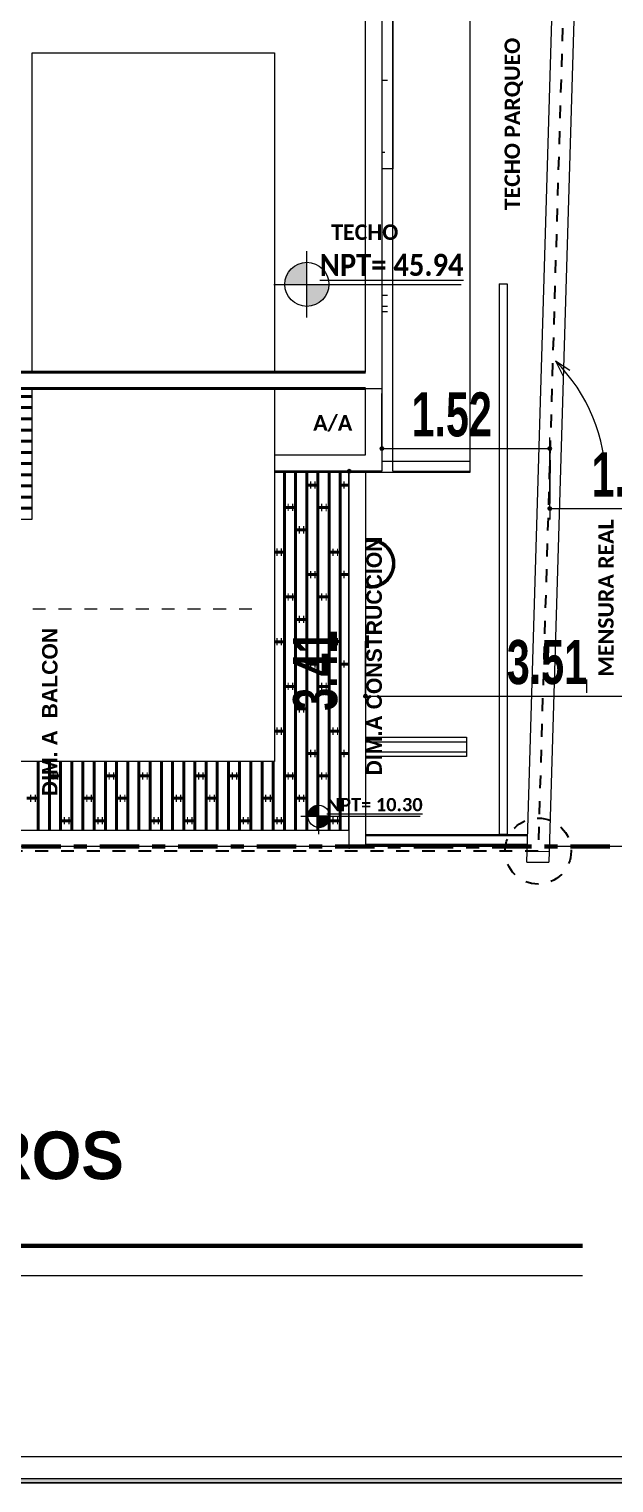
# Model space of a CAD drawing. Header units: metres. Extents: x -144 to 1000, y -717 to 29.
# Drawn here: x -46.54 to -42.01, y -589.13 to -577.85 of the extents above; entities that cross this region are included whole.
import ezdxf

# ---------------------------------------------------------------- set-up
doc = ezdxf.new("R2010")
doc.units = ezdxf.units.M
for name, pattern in [('Basculante', [0.11625, 0.075, -0.04125]), ('Dash Dot 3_16_', [0.595313, 0.357187, -0.119063, 0, -0.119063]), ('Elevado', [0.003969, 0.002381, -0.001587])]:
    doc.linetypes.add(name, pattern=pattern)
doc.layers.get('0').update_dxf_attribs({"color": 1})
for name, color, linetype, lineweight in [('A-ANNO-DIMS', 1, 'Continuous', 9), ('A-DETL', 1, 'Continuous', 9), ('A-DETL-THIN', 1, 'Continuous', 9), ('A-FLOR', 2, 'Continuous', 9), ('A-FLOR-PATT', 8, 'Continuous', 50), ('A-GLAZ', 1, 'Continuous', 9), ('A-WALL', 4, 'Continuous', 9), ('C-PRKG', 2, 'Continuous', 9), ('G-ANNO-DIMS', 1, 'Continuous', 9), ('G-ANNO-TEXT', 2, 'Continuous', 9), ('G-ANNO-TTLB', 3, 'Continuous', 18), ('G-IMPT', 1, 'Continuous', 9)]:
    doc.layers.add(name, color=color, linetype=linetype, lineweight=lineweight)
doc.styles.add('Arial Narrow_B_2', font='ARIALNB.TTF', dxfattribs={"width": 1.2, "height": 0.7})
doc.styles.add('Britannic Bold_B_1', font='', dxfattribs={"width": 0.7, "height": 0.4})
doc.styles.add('Britannic Bold_B_8', font='', dxfattribs={"height": 0.006})
doc.styles.add('Calibri_B_5', font='calibrib.ttf', dxfattribs={"height": 0.66})
doc.styles.add('Calibri_B_6', font='calibrib.ttf', dxfattribs={"width": 0.9})
doc.styles.add('Calibri_B_7', font='calibrib.ttf', dxfattribs={"width": 0.8, "height": 0.18})
doc.styles.get('Britannic Bold_B_1').set_extended_font_data('Britannic Bold', bold=True)
doc.styles.get('Britannic Bold_B_8').set_extended_font_data('Britannic Bold', bold=True)

# ---------------------------------------------------------------- blocks, each defined once
blk = doc.blocks.new('tarjeta de nathalie 00')
at = {"layer": 'G-IMPT', "lineweight": 9}
h = blk.add_hatch(color=3, dxfattribs=at)
h.paths.add_polyline_path([(-145.23888, -717.38489), (-145.21019, -717.38489), (-145.21019, -716.89355), (-145.21019, -716.79934), (-145.23888, -716.79934), (-145.23888, -716.89379)])
h.paths.add_polyline_path([(-145.20996, -716.7991), (-145.20996, -717.3851), (-145.2392, -717.3851), (-145.2392, -716.7991)])
h.paths.add_polyline_path([(-145.23902, -717.3868), (-145.20826, -717.3868), (-145.20826, -716.7974), (-145.2392, -716.7974), (-146.09866, -716.7974), (-146.09866, -717.3868)])
h.paths.add_polyline_path([(-145.20795, -716.79707), (-145.20795, -717.3871), (-146.09898, -717.3871), (-146.09898, -716.79707)])
at = {"layer": 'G-ANNO-TTLB', "color": 3}
for p, q in [((-145.20996, -717.3851), (-146.09696, -717.3851)), ((-146.09898, -717.3871), (-145.20795, -717.3871)), ((-146.09898, -717.38713), (-145.20795, -717.38713))]:
    blk.add_line(p, q, dxfattribs=at)
at = {"layer": 'G-ANNO-TTLB'}
blk.add_line((-145.23902, -717.3868), (-146.09866, -717.3868), dxfattribs=at)
blk = doc.blocks.new('tgitgigik')
at = {"layer": 'A-ANNO-DIMS', "lineweight": 25}
h = blk.add_hatch(color=256, dxfattribs=at)
edge = h.paths.add_edge_path()
edge.add_arc((-45.686, -617.971), 0.015, 0, 360)
h = blk.add_hatch(color=256, dxfattribs=at)
edge = h.paths.add_edge_path()
edge.add_arc((-44.162, -617.971), 0.015, 0, 360)
h = blk.add_hatch(color=256, dxfattribs=at)
edge = h.paths.add_edge_path()
edge.add_arc((-45.983, -618.177), 0.015, 0, 360)
h = blk.add_hatch(color=256, dxfattribs=at)
edge = h.paths.add_edge_path()
edge.add_arc((-44.162, -618.517), 0.015, 0, 360)
h = blk.add_hatch(color=256, dxfattribs=at)
edge = h.paths.add_edge_path()
edge.add_arc((-45.836, -620.22), 0.015, 0, 360)
h = blk.add_hatch(color=256, dxfattribs=at)
edge = h.paths.add_edge_path()
edge.add_arc((-45.983, -621.586), 0.015, 0, 360)
at = {"layer": 'G-ANNO-DIMS'}
h = blk.add_hatch(color=256, dxfattribs=at)
edge = h.paths.add_edge_path()
edge.add_line((-46.368, -616.48), (-46.568, -616.48))
edge.add_arc((-46.368, -616.48), 0.2, 90, 180, ccw=False)
edge.add_line((-46.368, -616.28), (-46.368, -616.48))
h = blk.add_hatch(color=256, dxfattribs=at)
edge = h.paths.add_edge_path()
edge.add_line((-46.368, -616.48), (-46.168, -616.48))
edge.add_arc((-46.368, -616.48), 0.2, 270, 360, ccw=False)
edge.add_line((-46.368, -616.68), (-46.368, -616.48))
h = blk.add_hatch(color=256, dxfattribs=at)
edge = h.paths.add_edge_path()
edge.add_arc((-46.259, -621.311), 0.1, 90, 180, ccw=False)
edge.add_line((-46.259, -621.211), (-46.259, -621.311))
edge.add_line((-46.259, -621.311), (-46.359, -621.311))
h = blk.add_hatch(color=256, dxfattribs=at)
edge = h.paths.add_edge_path()
edge.add_line((-46.259, -621.411), (-46.259, -621.311))
edge.add_line((-46.259, -621.311), (-46.159, -621.311))
edge.add_arc((-46.259, -621.311), 0.1, 270, 360, ccw=False)
at = {"layer": 'A-ANNO-DIMS'}
for p, q in [((-45.686, -617.971), (-45.686, -617.471)), ((-44.162, -617.971), (-44.162, -617.871)), ((-45.686, -617.971), (-44.162, -617.971)), ((-45.686, -617.971), (-45.686, -618.071)), ((-44.162, -617.971), (-44.162, -618.471)), ((-44.162, -618.517), (-44.162, -618.017)), ((-45.983, -618.177), (-46.483, -618.177)), ((-45.983, -621.586), (-45.983, -618.177)), ((-45.983, -618.177), (-45.883, -618.177)), ((-44.162, -618.517), (-42.417, -618.517)), ((-44.162, -618.517), (-44.162, -618.617)), ((-45.836, -620.22), (-45.836, -619.72)), ((-45.836, -620.22), (-42.325, -620.22)), ((-45.836, -620.22), (-45.836, -620.32)), ((-45.983, -621.586), (-46.483, -621.586)), ((-45.983, -621.586), (-45.883, -621.586))]:
    blk.add_line(p, q, dxfattribs=at)
at = {"layer": 'A-ANNO-DIMS', "lineweight": 25}
for centre in [(-45.686, -617.971), (-44.162, -617.971), (-45.983, -618.177), (-44.162, -618.517), (-45.836, -620.22), (-45.983, -621.586)]:
    blk.add_circle(centre, 0.015, dxfattribs=at)
at = {"layer": 'A-DETL', "linetype": 'Elevado', "lineweight": 35}
for p, q in [((-43.824, -606.664), (-44.268, -621.627)), ((-44.268, -621.627), (-73.248, -621.627))]:
    blk.add_line(p, q, dxfattribs=at)
at = {"layer": 'A-DETL'}
for p, q in [((-45.993, -618.177), (-45.913, -618.177)), ((-43.829, -620.069), (-43.829, -620.189)), ((-43.829, -620.069), (-43.829, -620.189)), ((-45.993, -621.586), (-45.913, -621.586))]:
    blk.add_line(p, q, dxfattribs=at)
at = {"layer": 'A-DETL', "linetype": 'Basculante', "lineweight": 35}
blk.add_line((-44.162, -618.077), (-44.162, -618.237), dxfattribs=at)
at = {"layer": 'A-DETL', "linetype": 'Basculante'}
blk.add_line((-65.012, -619.427), (-46.786, -619.427), dxfattribs=at)
at = {"layer": 'A-DETL', "linetype": 'Dash Dot 3_16_', "lineweight": 70}
blk.add_line((-42.191, -621.586), (-73.053, -621.586), dxfattribs=at)
at = {"layer": 'A-DETL', "linetype": 'Elevado', "lineweight": 35}
blk.add_circle((-44.268, -621.627), 0.3, dxfattribs=at)
at = {"layer": 'A-FLOR'}
for p, q in [((-45.836, -621.476), (-44.623, -621.476)), ((-44.549, -621.476), (-44.363, -621.476)), ((-45.836, -621.487), (-44.364, -621.487)), ((-44.367, -621.586), (-45.836, -621.586)), ((-40.933, -621.586), (-44.167, -621.586))]:
    blk.add_line(p, q, dxfattribs=at)
at = {"layer": 'A-FLOR-PATT', "transparency": 33554559}
for p, q in [((-57.086, -617.498), (-48.861, -617.498)), ((-57.086, -617.6), (-48.861, -617.6)), ((-57.086, -617.702), (-48.861, -617.702)), ((-57.086, -617.803), (-48.861, -617.803)), ((-57.086, -617.905), (-48.861, -617.905)), ((-57.086, -618.006), (-48.861, -618.006)), ((-52.636, -618.108), (-48.861, -618.108)), ((-52.636, -618.21), (-48.861, -618.21)), ((-52.636, -618.311), (-48.861, -618.311)), ((-46.572, -618.187), (-46.572, -621.436)), ((-46.47, -618.187), (-46.47, -621.436)), ((-46.369, -618.187), (-46.369, -621.436)), ((-46.369, -618.303), (-46.268, -618.303)), ((-46.338, -618.283), (-46.33, -618.283)), ((-46.298, -618.283), (-46.289, -618.283)), ((-46.267, -618.187), (-46.267, -621.436)), ((-46.165, -618.187), (-46.165, -621.436)), ((-46.064, -618.187), (-46.064, -621.436)), ((-46.064, -618.303), (-45.986, -618.303)), ((-46.034, -618.283), (-46.025, -618.283)), ((-45.993, -618.283), (-45.986, -618.283)), ((-52.636, -618.413), (-48.861, -618.413)), ((-46.338, -618.323), (-46.33, -618.323)), ((-46.298, -618.323), (-46.289, -618.323)), ((-46.034, -618.323), (-46.025, -618.323)), ((-45.993, -618.323), (-45.986, -618.323)), ((-52.636, -618.514), (-48.861, -618.514)), ((-46.572, -618.506), (-46.471, -618.506)), ((-46.541, -618.486), (-46.533, -618.486)), ((-46.541, -618.526), (-46.533, -618.526)), ((-46.501, -618.486), (-46.492, -618.486)), ((-46.501, -618.526), (-46.492, -618.526)), ((-46.267, -618.507), (-46.165, -618.507)), ((-46.237, -618.486), (-46.229, -618.486)), ((-46.237, -618.527), (-46.229, -618.527)), ((-46.196, -618.486), (-46.188, -618.486)), ((-46.196, -618.527), (-46.188, -618.527)), ((-46.47, -618.71), (-46.369, -618.71)), ((-46.44, -618.689), (-46.432, -618.689)), ((-46.4, -618.689), (-46.391, -618.689)), ((-46.44, -618.73), (-46.432, -618.73)), ((-46.4, -618.73), (-46.391, -618.73)), ((-46.661, -618.913), (-46.572, -618.913)), ((-46.643, -618.892), (-46.635, -618.892)), ((-46.643, -618.933), (-46.635, -618.933)), ((-46.603, -618.892), (-46.594, -618.892)), ((-46.603, -618.933), (-46.594, -618.933)), ((-46.166, -618.913), (-46.064, -618.913)), ((-46.135, -618.893), (-46.127, -618.893)), ((-46.135, -618.933), (-46.127, -618.933)), ((-46.094, -618.893), (-46.086, -618.893)), ((-46.094, -618.933), (-46.086, -618.933)), ((-46.338, -619.096), (-46.33, -619.096)), ((-46.298, -619.096), (-46.289, -619.096)), ((-46.034, -619.095), (-46.025, -619.095)), ((-45.993, -619.095), (-45.986, -619.095)), ((-46.369, -619.116), (-46.268, -619.116)), ((-46.338, -619.136), (-46.33, -619.136)), ((-46.298, -619.136), (-46.289, -619.136)), ((-46.064, -619.116), (-45.986, -619.116)), ((-46.034, -619.136), (-46.025, -619.136)), ((-45.993, -619.136), (-45.986, -619.136)), ((-46.572, -619.319), (-46.471, -619.319)), ((-46.541, -619.299), (-46.533, -619.299)), ((-46.541, -619.339), (-46.533, -619.339)), ((-46.501, -619.299), (-46.492, -619.299)), ((-46.501, -619.339), (-46.492, -619.339)), ((-46.267, -619.319), (-46.165, -619.319)), ((-46.237, -619.299), (-46.229, -619.299)), ((-46.237, -619.339), (-46.229, -619.339)), ((-46.196, -619.299), (-46.188, -619.299)), ((-46.196, -619.339), (-46.188, -619.339)), ((-46.44, -619.502), (-46.432, -619.502)), ((-46.4, -619.502), (-46.391, -619.502)), ((-46.47, -619.523), (-46.369, -619.523)), ((-46.44, -619.543), (-46.432, -619.543)), ((-46.4, -619.543), (-46.391, -619.543)), ((-46.661, -619.726), (-46.572, -619.726)), ((-46.643, -619.705), (-46.635, -619.705)), ((-46.643, -619.746), (-46.635, -619.746)), ((-46.603, -619.705), (-46.594, -619.705)), ((-46.603, -619.746), (-46.594, -619.746)), ((-46.166, -619.725), (-46.064, -619.725)), ((-46.135, -619.705), (-46.127, -619.705)), ((-46.135, -619.745), (-46.127, -619.745)), ((-46.094, -619.705), (-46.086, -619.705)), ((-46.094, -619.745), (-46.086, -619.745)), ((-46.369, -619.929), (-46.268, -619.929)), ((-46.338, -619.909), (-46.33, -619.909)), ((-46.338, -619.949), (-46.33, -619.949)), ((-46.298, -619.909), (-46.289, -619.909)), ((-46.298, -619.949), (-46.289, -619.949)), ((-46.064, -619.929), (-45.986, -619.929)), ((-46.034, -619.908), (-46.025, -619.908)), ((-46.034, -619.949), (-46.025, -619.949)), ((-45.993, -619.908), (-45.986, -619.908)), ((-45.993, -619.949), (-45.986, -619.949)), ((-46.572, -620.132), (-46.471, -620.132)), ((-46.541, -620.112), (-46.533, -620.112)), ((-46.541, -620.152), (-46.533, -620.152)), ((-46.501, -620.112), (-46.492, -620.112)), ((-46.501, -620.152), (-46.492, -620.152)), ((-46.267, -620.132), (-46.165, -620.132)), ((-46.237, -620.111), (-46.229, -620.111)), ((-46.237, -620.152), (-46.229, -620.152)), ((-46.196, -620.111), (-46.188, -620.111)), ((-46.196, -620.152), (-46.188, -620.152)), ((-46.47, -620.335), (-46.369, -620.335)), ((-46.44, -620.315), (-46.432, -620.315)), ((-46.44, -620.355), (-46.432, -620.355)), ((-46.4, -620.315), (-46.391, -620.315)), ((-46.4, -620.355), (-46.391, -620.355)), ((-46.661, -620.539), (-46.572, -620.539)), ((-46.643, -620.518), (-46.635, -620.518)), ((-46.643, -620.559), (-46.635, -620.559)), ((-46.603, -620.518), (-46.594, -620.518)), ((-46.603, -620.559), (-46.594, -620.559)), ((-46.166, -620.538), (-46.064, -620.538)), ((-46.135, -620.518), (-46.127, -620.518)), ((-46.135, -620.558), (-46.127, -620.558)), ((-46.094, -620.518), (-46.086, -620.518)), ((-46.094, -620.558), (-46.086, -620.558)), ((-48.807, -620.812), (-48.807, -621.436)), ((-48.705, -620.812), (-48.705, -621.436)), ((-48.604, -620.812), (-48.604, -621.436)), ((-48.502, -620.812), (-48.502, -621.436)), ((-48.401, -620.812), (-48.401, -621.436)), ((-48.299, -620.812), (-48.299, -621.436)), ((-48.197, -620.812), (-48.197, -621.436)), ((-48.096, -620.812), (-48.096, -621.436)), ((-47.994, -620.812), (-47.994, -621.436)), ((-47.893, -620.812), (-47.893, -621.436)), ((-47.791, -620.812), (-47.791, -621.436)), ((-47.689, -620.812), (-47.689, -621.436)), ((-47.588, -620.812), (-47.588, -621.436)), ((-47.486, -620.812), (-47.486, -621.436)), ((-47.385, -620.812), (-47.385, -621.436)), ((-47.283, -620.812), (-47.283, -621.436)), ((-47.181, -620.812), (-47.181, -621.436)), ((-47.08, -620.812), (-47.08, -621.436)), ((-46.978, -620.812), (-46.978, -621.436)), ((-46.877, -620.812), (-46.877, -621.436)), ((-46.775, -620.812), (-46.775, -621.436)), ((-46.673, -620.812), (-46.673, -621.436)), ((-46.369, -620.741), (-46.268, -620.741)), ((-46.338, -620.721), (-46.33, -620.721)), ((-46.338, -620.761), (-46.33, -620.761)), ((-46.298, -620.721), (-46.289, -620.721)), ((-46.298, -620.761), (-46.289, -620.761)), ((-46.064, -620.742), (-45.986, -620.742)), ((-46.034, -620.721), (-46.025, -620.721)), ((-46.034, -620.762), (-46.025, -620.762)), ((-45.993, -620.721), (-45.986, -620.721)), ((-45.993, -620.762), (-45.986, -620.762)), ((-48.705, -620.945), (-48.604, -620.945)), ((-48.675, -620.924), (-48.667, -620.924)), ((-48.635, -620.924), (-48.626, -620.924)), ((-48.198, -620.945), (-48.096, -620.945)), ((-48.167, -620.925), (-48.159, -620.925)), ((-48.126, -620.925), (-48.118, -620.925)), ((-47.893, -620.945), (-47.791, -620.945)), ((-47.863, -620.924), (-47.854, -620.924)), ((-47.822, -620.924), (-47.814, -620.924)), ((-47.385, -620.945), (-47.284, -620.945)), ((-47.354, -620.925), (-47.346, -620.925)), ((-47.314, -620.925), (-47.305, -620.925)), ((-47.08, -620.945), (-46.978, -620.945)), ((-47.05, -620.924), (-47.041, -620.924)), ((-47.009, -620.924), (-47.001, -620.924)), ((-46.572, -620.945), (-46.471, -620.945)), ((-46.541, -620.925), (-46.533, -620.925)), ((-46.501, -620.925), (-46.492, -620.925)), ((-46.267, -620.945), (-46.165, -620.945)), ((-46.237, -620.924), (-46.229, -620.924)), ((-46.196, -620.924), (-46.188, -620.924)), ((-48.675, -620.965), (-48.667, -620.965)), ((-48.635, -620.965), (-48.626, -620.965)), ((-48.167, -620.965), (-48.159, -620.965)), ((-48.126, -620.965), (-48.118, -620.965)), ((-47.863, -620.965), (-47.854, -620.965)), ((-47.822, -620.965), (-47.814, -620.965)), ((-47.354, -620.965), (-47.346, -620.965)), ((-47.314, -620.965), (-47.305, -620.965)), ((-47.05, -620.965), (-47.041, -620.965)), ((-47.009, -620.965), (-47.001, -620.965)), ((-46.541, -620.965), (-46.533, -620.965)), ((-46.501, -620.965), (-46.492, -620.965)), ((-46.237, -620.965), (-46.229, -620.965)), ((-46.196, -620.965), (-46.188, -620.965)), ((-48.909, -621.148), (-48.807, -621.148)), ((-48.879, -621.127), (-48.87, -621.127)), ((-48.879, -621.168), (-48.87, -621.168)), ((-48.838, -621.127), (-48.83, -621.127)), ((-48.838, -621.168), (-48.83, -621.168)), ((-48.401, -621.148), (-48.3, -621.148)), ((-48.37, -621.128), (-48.362, -621.128)), ((-48.37, -621.168), (-48.362, -621.168)), ((-48.33, -621.128), (-48.321, -621.128)), ((-48.33, -621.168), (-48.321, -621.168)), ((-48.096, -621.148), (-47.994, -621.148)), ((-48.066, -621.127), (-48.057, -621.127)), ((-48.066, -621.168), (-48.057, -621.168)), ((-48.025, -621.127), (-48.017, -621.127)), ((-48.025, -621.168), (-48.017, -621.168)), ((-47.588, -621.148), (-47.487, -621.148)), ((-47.557, -621.128), (-47.549, -621.128)), ((-47.557, -621.168), (-47.549, -621.168)), ((-47.517, -621.128), (-47.508, -621.128)), ((-47.517, -621.168), (-47.508, -621.168)), ((-47.283, -621.148), (-47.181, -621.148)), ((-47.253, -621.127), (-47.245, -621.127)), ((-47.253, -621.168), (-47.245, -621.168)), ((-47.212, -621.127), (-47.204, -621.127)), ((-47.212, -621.168), (-47.204, -621.168)), ((-46.776, -621.148), (-46.674, -621.148)), ((-46.745, -621.128), (-46.736, -621.128)), ((-46.745, -621.168), (-46.736, -621.168)), ((-46.704, -621.128), (-46.696, -621.128)), ((-46.704, -621.168), (-46.696, -621.168)), ((-46.47, -621.148), (-46.369, -621.148)), ((-46.44, -621.127), (-46.432, -621.127)), ((-46.44, -621.168), (-46.432, -621.168)), ((-46.4, -621.127), (-46.391, -621.127)), ((-46.4, -621.168), (-46.391, -621.168)), ((-48.604, -621.351), (-48.503, -621.351)), ((-48.573, -621.331), (-48.565, -621.331)), ((-48.533, -621.331), (-48.524, -621.331)), ((-48.299, -621.351), (-48.197, -621.351)), ((-48.269, -621.331), (-48.261, -621.331)), ((-48.228, -621.331), (-48.22, -621.331)), ((-47.792, -621.351), (-47.69, -621.351)), ((-47.761, -621.331), (-47.752, -621.331)), ((-47.72, -621.331), (-47.712, -621.331)), ((-47.486, -621.351), (-47.385, -621.351)), ((-47.456, -621.331), (-47.448, -621.331)), ((-47.416, -621.331), (-47.407, -621.331)), ((-46.979, -621.351), (-46.877, -621.351)), ((-46.948, -621.331), (-46.939, -621.331)), ((-46.907, -621.331), (-46.899, -621.331)), ((-46.673, -621.351), (-46.572, -621.351)), ((-46.643, -621.331), (-46.635, -621.331)), ((-46.603, -621.331), (-46.594, -621.331)), ((-46.166, -621.351), (-46.064, -621.351)), ((-46.135, -621.331), (-46.127, -621.331)), ((-46.094, -621.331), (-46.086, -621.331)), ((-48.573, -621.371), (-48.565, -621.371)), ((-48.533, -621.371), (-48.524, -621.371)), ((-48.269, -621.371), (-48.261, -621.371)), ((-48.228, -621.371), (-48.22, -621.371)), ((-47.761, -621.371), (-47.752, -621.371)), ((-47.72, -621.371), (-47.712, -621.371)), ((-47.456, -621.371), (-47.448, -621.371)), ((-47.416, -621.371), (-47.407, -621.371)), ((-46.948, -621.371), (-46.939, -621.371)), ((-46.907, -621.371), (-46.899, -621.371)), ((-46.643, -621.371), (-46.635, -621.371)), ((-46.603, -621.371), (-46.594, -621.371)), ((-46.135, -621.371), (-46.127, -621.371)), ((-46.094, -621.371), (-46.086, -621.371)), ((-45.836, -621.574), (-44.366, -621.574))]:
    blk.add_line(p, q, dxfattribs=at)
at = {"layer": 'A-GLAZ'}
for p, q in [((-45.686, -614.627), (-45.636, -614.627)), ((-45.686, -614.627), (-45.636, -614.627)), ((-45.686, -614.627), (-45.636, -614.627)), ((-45.686, -614.627), (-45.636, -614.627)), ((-45.686, -614.627), (-45.636, -614.627)), ((-45.686, -616.577), (-45.636, -616.577)), ((-45.686, -616.679), (-45.636, -616.679)), ((-45.686, -616.679), (-45.636, -616.679)), ((-45.686, -616.679), (-45.636, -616.679)), ((-45.686, -616.679), (-45.636, -616.679)), ((-45.686, -616.727), (-45.636, -616.727)), ((-45.686, -616.727), (-45.636, -616.727)), ((-45.686, -616.727), (-45.636, -616.727)), ((-45.686, -616.727), (-45.636, -616.727)), ((-45.686, -616.727), (-45.636, -616.727)), ((-45.686, -616.727), (-45.636, -616.727))]:
    blk.add_line(p, q, dxfattribs=at)
at = {"layer": 'A-WALL'}
for p, q in [((-44.371, -621.727), (-43.881, -605.22)), ((-43.681, -605.226), (-44.171, -621.727)), ((-45.586, -618.177), (-45.586, -611.977)), ((-44.886, -618.177), (-44.886, -611.977)), ((-45.836, -617.277), (-45.836, -612.777)), ((-45.686, -612.777), (-45.686, -618.177)), ((-45.586, -612.777), (-45.586, -615.431)), ((-48.861, -614.377), (-46.661, -614.377)), ((-48.861, -617.277), (-48.861, -614.377)), ((-46.661, -614.377), (-46.661, -617.277)), ((-45.686, -615.281), (-45.661, -615.281)), ((-45.586, -615.431), (-45.686, -615.431)), ((-45.586, -618.087), (-45.586, -615.431)), ((-48.861, -618.612), (-48.861, -617.427)), ((-46.661, -617.427), (-46.661, -620.812)), ((-45.836, -618.027), (-45.836, -617.427)), ((-45.836, -617.427), (-45.686, -617.427)), ((-46.661, -618.027), (-45.836, -618.027)), ((-45.686, -618.177), (-46.661, -618.177)), ((-45.686, -618.087), (-44.886, -618.087)), ((-45.586, -618.177), (-44.886, -618.177)), ((-44.886, -618.187), (-44.886, -618.087)), ((-46.661, -618.187), (-44.886, -618.187)), ((-45.986, -621.436), (-45.986, -618.187)), ((-45.836, -618.187), (-45.836, -621.586)), ((-62.812, -618.612), (-48.861, -618.612)), ((-46.661, -620.812), (-65.012, -620.812)), ((-57.436, -621.436), (-45.986, -621.436)), ((-45.836, -621.586), (-71.499, -621.586)), ((-44.371, -621.727), (-44.171, -621.727)), ((-44.368, -621.624), (-44.168, -621.63))]:
    blk.add_line(p, q, dxfattribs=at)
at = {"layer": 'A-WALL', "lineweight": 50}
for p, q in [((-49.136, -617.277), (-45.836, -617.277)), ((-45.836, -617.427), (-49.136, -617.427))]:
    blk.add_line(p, q, dxfattribs=at)
at = {"layer": 'C-PRKG'}
for p, q in [((-44.623, -616.476), (-44.549, -616.476)), ((-44.623, -616.476), (-44.623, -621.476)), ((-44.549, -616.476), (-44.549, -621.476)), ((-45.836, -620.593), (-44.919, -620.593)), ((-45.836, -620.635), (-44.919, -620.635)), ((-44.919, -620.593), (-44.919, -620.635)), ((-44.919, -620.635), (-44.919, -620.725)), ((-45.836, -620.725), (-44.919, -620.725)), ((-44.919, -620.768), (-45.836, -620.768)), ((-44.919, -620.725), (-44.919, -620.768)), ((-44.549, -621.476), (-44.623, -621.476))]:
    blk.add_line(p, q, dxfattribs=at)
at = {"layer": 'C-PRKG', "lineweight": 15}
blk.add_line((-45.836, -621.476), (-44.623, -621.476), dxfattribs=at)
blk.add_arc((-45.788, -619.016), 0.22, 257.2375, 102.7625, dxfattribs=at)
at = {"layer": 'C-PRKG'}
for radius, start, end in [(0.21, 0, 103.3499), (0.2, 255.9274, 104.0726), (0.22, 0, 102.6401), (0.21, 256.6501, 0), (0.22, 257.3599, 0)]:
    blk.add_arc((-45.788, -619.016), radius, start, end, dxfattribs=at)
at = {"layer": 'G-ANNO-DIMS'}
for p, q in [((-46.368, -616.78), (-46.368, -616.18)), ((-46.668, -616.48), (-44.968, -616.48)), ((-46.259, -621.474), (-46.259, -621.158)), ((-46.259, -621.311), (-46.259, -621.211)), ((-46.421, -621.311), (-45.338, -621.311)), ((-46.359, -621.311), (-46.259, -621.311)), ((-46.159, -621.311), (-46.259, -621.311)), ((-46.259, -621.311), (-46.259, -621.411))]:
    blk.add_line(p, q, dxfattribs=at)
for centre, radius in [((-46.368, -616.48), 0.2), ((-46.259, -621.311), 0.1)]:
    blk.add_circle(centre, radius, dxfattribs=at)
for start, end in [(90, 180), (270, 0)]:
    blk.add_arc((-46.259, -621.311), 0.1, start, end, dxfattribs=at)
at = {"layer": 'G-ANNO-TEXT'}
for q in [(-43.98, -617.26), (-44.039, -617.314)]:
    blk.add_line((-44.11, -617.176), q, dxfattribs=at)
blk.add_arc((-45.223, -618.285), 1.571, 0, 44.8831, dxfattribs=at)
at = {"layer": 'A-ANNO-DIMS', "style": 'Britannic Bold_B_1', "width": 0.7}
for s, p in [('1.52', (-45.417, -617.861)), ('1.75', (-43.782, -618.407)), ('3.51', (-44.552, -620.11))]:
    blk.add_text(s, height=0.4, dxfattribs=at).set_placement(p)
blk.add_text('3.41', height=0.4, rotation=90, dxfattribs=at).set_placement((-46.093, -620.353))
at = {"layer": 'G-ANNO-DIMS', "style": 'Calibri_B_6', "width": 0.9}
blk.add_text('%%UNPT= 45.94', height=0.2, dxfattribs=at).set_placement((-46.251, -616.403))
at = {"layer": 'G-ANNO-DIMS', "style": 'Calibri_B_7'}
blk.add_text('%%UNPT= 10.30', height=0.12, dxfattribs=at).set_placement((-46.187, -621.265))
at = {"layer": 'G-ANNO-TEXT', "style": 'Calibri_B_5'}
for s, p in [('TECHO PARQUEO', (-44.433, -615.806)), ('MENSURA REAL', (-43.582, -620.044))]:
    blk.add_text(s, height=0.14, rotation=90, dxfattribs=at).set_placement(p)
for s, p in [('TECHO', (-46.146, -616.076)), ('A/A', (-46.31, -617.808))]:
    blk.add_text(s, height=0.14, dxfattribs=at).set_placement(p)
at = {"layer": 'G-ANNO-TEXT', "style": 'Arial Narrow_B_2', "width": 1.2}
for s, p in [('DIM.A CONSTRUCCION', (-45.687, -620.939)), ('DIM. A  BALCON', (-48.632, -621.128))]:
    blk.add_text(s, height=0.14, rotation=90, dxfattribs=at).set_placement(p)

msp = doc.modelspace()

# ---------------------------------------------------------------- block references
at = {"xscale": 99.43160266323505, "yscale": 99.43160266323505, "zscale": 99.43160266323505}
msp.add_blockref('tarjeta de nathalie 00', (14409.071, 70741.827), dxfattribs=at)

# ---------------------------------------------------------------- next in the draw order: linework, layer by layer
at = {"layer": 'A-DETL', "lineweight": 100, "ltscale": 100}
msp.add_line((-62.333, -587.285), (-42.25, -587.285), dxfattribs=at)
at = {"layer": 'A-DETL-THIN', "lineweight": 18}
msp.add_line((-62.333, -587.517), (-42.25, -587.517), dxfattribs=at)

# ---------------------------------------------------------------- next in the draw order: block references
at = {"color": 3, "xscale": 0.8541994150743745, "yscale": 0.8541994150743745, "zscale": 0.8541994150743745}
msp.add_blockref('tgitgigik', (-4.781, -53.23), dxfattribs=at)

# ---------------------------------------------------------------- next in the draw order: texts
at = {"layer": 'G-ANNO-TEXT', "style": 'Britannic Bold_B_8'}
msp.add_text('PLANTA DE SUPERPOSICION DE SOLARES CON LINDEROS', height=0.37028, dxfattribs=at).set_placement((-60.196, -586.769))

doc.saveas('drawing.dxf')
